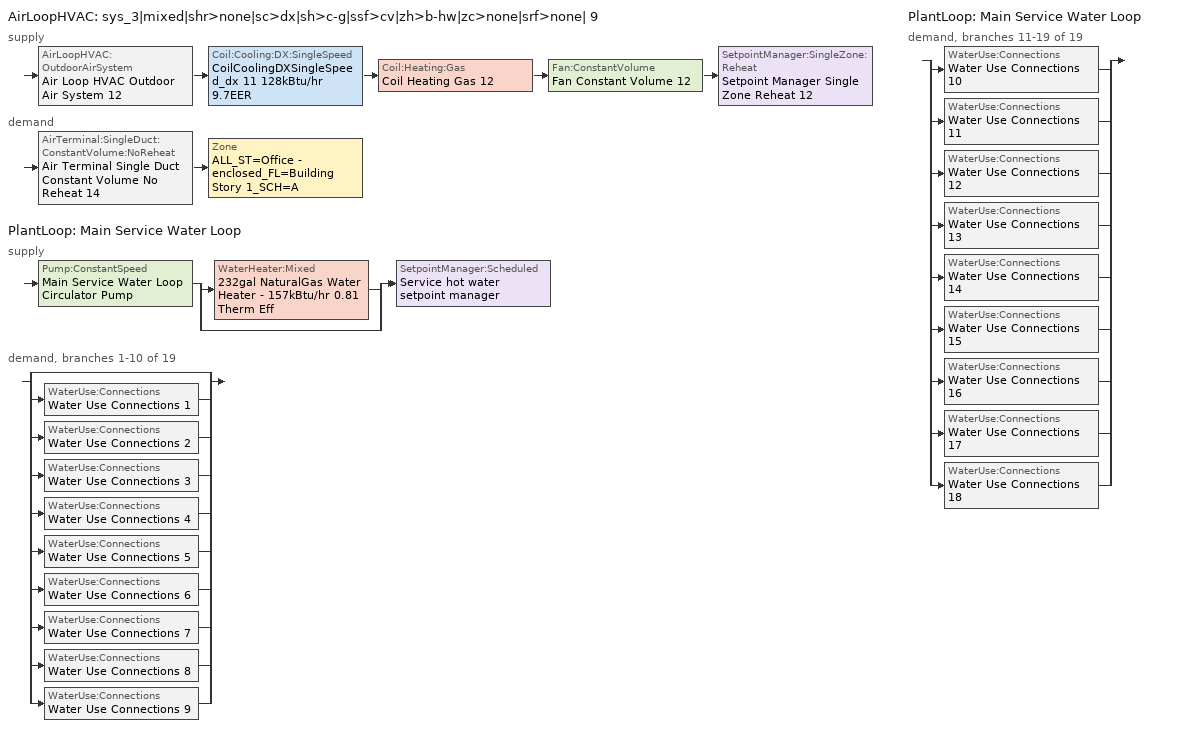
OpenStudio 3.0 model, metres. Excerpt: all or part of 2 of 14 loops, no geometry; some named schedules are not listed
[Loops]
AirLoopHVAC 'sys_3|mixed|shr>none|sc>dx|sh>c-g|ssf>cv|zh>b-hw|zc>none|srf>none| 9'
 supply: AirLoopHVAC:OutdoorAirSystem 'Air Loop HVAC Outdoor Air System 12' > Coil:Cooling:DX:SingleSpeed 'CoilCoolingDXSingleSpeed_dx 11 128kBtu/hr 9.7EER' > Coil:Heating:Gas 'Coil Heating Gas 12' > Fan:ConstantVolume 'Fan Constant Volume 12' > SetpointManager:SingleZone:Reheat 'Setpoint Manager Single Zone Reheat 12'
 demand: AirTerminal:SingleDuct:ConstantVolume:NoReheat 'Air Terminal Single Duct Constant Volume No Reheat 14' > Zone 'ALL_ST=Office - enclosed_FL=Building Story 1_SCH=A'
PlantLoop 'Main Service Water Loop'
 supply: Pump:ConstantSpeed 'Main Service Water Loop Circulator Pump' > split
  | WaterHeater:Mixed '232gal NaturalGas Water Heater - 157kBtu/hr 0.81 Therm Eff'
  | bypass
  join > SetpointManager:Scheduled 'Service hot water setpoint manager'
 demand, branches 1-10 of 19: split
  | bypass
  | WaterUse:Connections 'Water Use Connections 1'
  | WaterUse:Connections 'Water Use Connections 2'
  | WaterUse:Connections 'Water Use Connections 3'
  | WaterUse:Connections 'Water Use Connections 4'
  | WaterUse:Connections 'Water Use Connections 5'
  | WaterUse:Connections 'Water Use Connections 6'
  | WaterUse:Connections 'Water Use Connections 7'
  | WaterUse:Connections 'Water Use Connections 8'
  | WaterUse:Connections 'Water Use Connections 9'
PlantLoop 'Main Service Water Loop'
 demand, branches 11-19 of 19: split
  | WaterUse:Connections 'Water Use Connections 10'
  | WaterUse:Connections 'Water Use Connections 11'
  | WaterUse:Connections 'Water Use Connections 12'
  | WaterUse:Connections 'Water Use Connections 13'
  | WaterUse:Connections 'Water Use Connections 14'
  | WaterUse:Connections 'Water Use Connections 15'
  | WaterUse:Connections 'Water Use Connections 16'
  | WaterUse:Connections 'Water Use Connections 17'
  | WaterUse:Connections 'Water Use Connections 18'
[Sizing:Zone]
ALL_ST=Office - enclosed_FL=Building Story 1_SCH=A: Zone Cooling Design Supply Air Temperature Input Method=SupplyAirTemperature; Zone Cooling Design Supply Air Temperature {C}=13; Zone Cooling Design Supply Air Temperature Difference {deltaC}=11.11; Zone Heating Design Supply Air Temperature Input Method=SupplyAirTemperature; Zone Heating Design Supply Air Temperature {C}=43; Zone Heating Design Supply Air Temperature Difference {deltaC}=11.11; Zone Cooling Design Supply Air Humidity Ratio {kg-H2O/kg-air}=0.0085; Zone Heating Design Supply Air Humidity Ratio {kg-H2O/kg-air}=0.008; Zone Heating Sizing Factor=1.3; Zone Cooling Sizing Factor=1.1; Cooling Design Air Flow Method=DesignDay; Heating Design Air Flow Method=DesignDay; Account for Dedicated Outdoor Air System=No; Dedicated Outdoor Air System Control Strategy=NeutralSupplyAir; Dedicated Outdoor Air Low Setpoint Temperature for Design {C}=autosize; Dedicated Outdoor Air High Setpoint Temperature for Design {C}=autosize
[Zone equipment]
ALL_ST=Office - enclosed_FL=Building Story 1_SCH=A: Air Terminal Single Duct Constant Volume No Reheat 14, Zone HVAC Baseboard Convective Water 14
[PlantLoop]
Main Service Water Loop: Glycol Concentration=0; Maximum Loop Temperature {C}=60; Minimum Loop Temperature {C}=10; Plant Loop Volume {m3}=Autocalculate; Load Distribution Scheme=Optimal
[Sizing:Plant]
Main Service Water Loop: Loop Type=Heating; Design Loop Exit Temperature {C}=60; Loop Design Temperature Difference {deltaC}=5; Sizing Option=NonCoincident; Zone Timesteps in Averaging Window=1; Coincident Sizing Factor Mode=None
[AirLoopHVAC]
sys_3|mixed|shr>none|sc>dx|sh>c-g|ssf>cv|zh>b-hw|zc>none|srf>none| 9: Availability Schedule=sys_3|mixed|shr>none|sc>dx|sh>c-g|ssf>cv|zh>b-hw|zc>none|srf>none| 9 Occ Sch; Design Supply Air Flow Rate {m3/s}=AutoSize
[Sizing:System]
sys_3|mixed|shr>none|sc>dx|sh>c-g|ssf>cv|zh>b-hw|zc>none|srf>none| 9: Type of Load to Size On=Sensible; Design Outdoor Air Flow Rate {m3/s}=Autosize; Central Heating Maximum System Air Flow Ratio=1; Preheat Design Temperature {C}=7; Preheat Design Humidity Ratio {kg-H2O/kg-Air}=0.008; Precool Design Temperature {C}=13; Precool Design Humidity Ratio {kg-H2O/kg-Air}=0.008; Central Cooling Design Supply Air Temperature {C}=13; Central Heating Design Supply Air Temperature {C}=43; Sizing Option=NonCoincident; 100% Outdoor Air in Cooling=No; 100% Outdoor Air in Heating=No; Central Cooling Design Supply Air Humidity Ratio {kg-H2O/kg-Air}=0.0085; Central Heating Design Supply Air Humidity Ratio {kg-H2O/kg-Air}=0.008; Cooling Design Air Flow Method=DesignDay; Cooling Design Air Flow Rate {m3/s}=0; Heating Design Air Flow Method=DesignDay; Heating Design Air Flow Rate {m3/s}=0; System Outdoor Air Method=ZoneSum; Zone Maximum Outdoor Air Fraction=1; Cooling Supply Air Flow Rate Per Floor Area {m3/s-m2}=0.00996765; Cooling Fraction of Autosized Cooling Supply Air Flow Rate=1; Cooling Supply Air Flow Rate Per Unit Cooling Capacity {m3/s-W}=3.94755e-05; Heating Supply Air Flow Rate Per Floor Area {m3/s-m2}=0.00996765; Heating Fraction of Autosized Heating Supply Air Flow Rate=1; Heating Fraction of Autosized Cooling Supply Air Flow Rate=1; Heating Supply Air Flow Rate Per Unit Heating Capacity {m3/s-W}=3.15882e-05; Cooling Design Capacity Method=CoolingDesignCapacity; Cooling Design Capacity {W}=autosize; Cooling Design Capacity Per Floor Area {W/m2}=234.7; Fraction of Autosized Cooling Design Capacity=1; Heating Design Capacity Method=HeatingDesignCapacity; Heating Design Capacity {W}=autosize; Heating Design Capacity Per Floor Area {W/m2}=157; Fraction of Autosized Heating Design Capacity=1; Central Cooling Capacity Control Method=OnOff
[Fan:ConstantVolume]
Fan Constant Volume 12: Availability Schedule=Always On Discrete; Fan Total Efficiency=0.39975; Pressure Rise {Pa}=640; Maximum Flow Rate {m3/s}=AutoSize; Motor Efficiency=0.615
[Coil:Heating:Gas]
Coil Heating Gas 12: Availability Schedule=Always On Discrete; Gas Burner Efficiency=0.924; Nominal Capacity {W}=AutoSize; Parasitic Electric Load {W}=0; Part Load Fraction Correlation Curve=FURNACE-EFFPLR-NECB2011; Parasitic Gas Load {W}=0
[Coil:Cooling:DX:SingleSpeed]
CoilCoolingDXSingleSpeed_dx 11 128kBtu/hr 9.7EER: Availability Schedule=Always On Discrete; Rated Total Cooling Capacity {W}=autosize; Rated Sensible Heat Ratio=autosize; Rated COP {W/W}=3.36599; Rated Air Flow Rate {m3/s}=autosize; Rated Evaporator Fan Power Per Volume Flow Rate {W/(m3/s)}=773.3; Total Cooling Capacity Function of Temperature Curve=DXCOOL-NECB2011-REF-CAPFT; Total Cooling Capacity Function of Flow Fraction Curve=DXCOOL-NECB2011-REF-CAPFFLOW; Energy Input Ratio Function of Temperature Curve=DXCOOL-NECB2011-REF-COOLEIRFT; Energy Input Ratio Function of Flow Fraction Curve=DXCOOL-NECB2011-REF-COOLEIRFFLOW; Part Load Fraction Correlation Curve=DXCOOL-NECB2011-REF-COOLPLFFPLR; Minimum Outdoor Dry-Bulb Temperature for Compressor Operation {C}=-25; Condenser Type=AirCooled; Evaporative Condenser Effectiveness=0; Evaporative Condenser Air Flow Rate {m3/s}=Autosize; Evaporative Condenser Pump Rated Power Consumption {W}=Autosize; Crankcase Heater Capacity {W}=0; Maximum Outdoor Dry-Bulb Temperature for Crankcase Heater Operation {C}=0; Basin Heater Capacity {W/K}=0; Basin Heater Setpoint Temperature {C}=10
[Controller:OutdoorAir]
Controller Outdoor Air 12: Minimum Outdoor Air Flow Rate {m3/s}=autosize; Maximum Outdoor Air Flow Rate {m3/s}=Autosize; Economizer Control Type=DifferentialEnthalpy; Economizer Control Action Type=ModulateFlow; Lockout Type=NoLockout; Minimum Limit Type=FixedMinimum; Minimum Outdoor Air Schedule=sys_3|mixed|shr>none|sc>dx|sh>c-g|ssf>cv|zh>b-hw|zc>none|srf>none| 9 Occ Sch; Controller Mechanical Ventilation=Controller Mechanical Ventilation 12; High Humidity Control=No; Heat Recovery Bypass Control Type=BypassWhenWithinEconomizerLimits
[Controller:MechanicalVentilation]
Controller Mechanical Ventilation 12: Availability Schedule=Always On Discrete; System Outdoor Air Method=ZoneSum
[AirLoopHVAC:OutdoorAirSystem]
Air Loop HVAC Outdoor Air System 12: Controller=Controller Outdoor Air 12
[SetpointManager:SingleZone:Reheat]
Setpoint Manager Single Zone Reheat 12: Minimum Supply Air Temperature {C}=13; Maximum Supply Air Temperature {C}=43; Control Zone=ALL_ST=Office - enclosed_FL=Building Story 1_SCH=A
[AirTerminal:SingleDuct:ConstantVolume:NoReheat]
Air Terminal Single Duct Constant Volume No Reheat 14: Availability Schedule=Always On Discrete; Maximum Air Flow Rate {m3/s}=AutoSize
[SetpointManager:Scheduled]
Service hot water setpoint manager: Control Variable=Temperature; Schedule=Service Water Loop Temp - 140F
[Pump:ConstantSpeed]
Main Service Water Loop Circulator Pump: Rated Flow Rate {m3/s}=autosize; Rated Pump Head {Pa}=159369; Rated Power Consumption {W}=autosize; Motor Efficiency=0.7; Fraction of Motor Inefficiencies to Fluid Stream=0; Pump Control Type=Intermittent; Design Power Sizing Method=PowerPerFlowPerPressure; Design Electric Power per Unit Flow Rate {W/(m3/s)}=348701.1; Design Shaft Power per Unit Flow Rate per Unit Head {W-s/m3-Pa}=1.28205
[WaterHeater:Mixed]
232gal NaturalGas Water Heater - 157kBtu/hr 0.81 Therm Eff: Tank Volume {m3}=0.879828; Setpoint Temperature Schedule=Service Water Loop Temp - 140F; Deadband Temperature Difference {deltaC}=2; Maximum Temperature Limit {C}=60; Heater Control Type=Cycle; Heater Maximum Capacity {W}=45971; Heater Fuel Type=NaturalGas; Heater Thermal Efficiency=0.809553; Part Load Factor Curve=SWH-EFFFPLR-NECB2011; Off Cycle Parasitic Fuel Consumption Rate {W}=88.9511; Off Cycle Parasitic Fuel Type=NaturalGas; Off Cycle Parasitic Heat Fraction to Tank=0.8; On Cycle Parasitic Fuel Consumption Rate {W}=88.9511; On Cycle Parasitic Fuel Type=NaturalGas; On Cycle Parasitic Heat Fraction to Tank=0; Ambient Temperature Indicator=Schedule; Ambient Temperature Schedule=Water Heater Ambient Temp Schedule - 70f; Off Cycle Loss Coefficient to Ambient Temperature {W/K}=11.2926; On Cycle Loss Coefficient to Ambient Temperature {W/K}=11.2926; Use Side Effectiveness=1; Source Side Effectiveness=1; Use Side Design Flow Rate {m3/s}=autosize; Source Side Design Flow Rate {m3/s}=autosize; Indirect Water Heating Recovery Time {hr}=1.5; Source Side Flow Control Mode=IndirectHeatPrimarySetpoint
[WaterUse:Connections]
Name | Water Use Equipment Name 1
Water Use Connections 1 | Cafeteria_zn_1_flr_1 Service Water Use 0.24gal/min
Water Use Connections 2 | Computer_class_zn_1_flr_1 Service Water Use 0.12gal/min
Water Use Connections 3 | Corner_class_1_pod_1_zn_1_flr_1 Service Water Use 0.07gal/min
Water Use Connections 4 | Corner_class_1_pod_2_zn_1_flr_1 Service Water Use 0.07gal/min
Water Use Connections 5 | Corner_class_1_pod_3_zn_1_flr_1 Service Water Use 0.07gal/min
Water Use Connections 6 | Corner_class_2_pod_1_zn_1_flr_1 Service Water Use 0.07gal/min
Water Use Connections 7 | Corner_class_2_pod_2_zn_1_flr_1 Service Water Use 0.07gal/min
Water Use Connections 8 | Corner_class_2_pod_3_zn_1_flr_1 Service Water Use 0.07gal/min
Water Use Connections 9 | Gym_zn_1_flr_1 Service Water Use 0.55gal/min
Water Use Connections 10 | Kitchen_zn_1_flr_1 Service Water Use 0.09gal/min
Water Use Connections 11 | Library_media_center_zn_1_flr_1 Service Water Use 0.15gal/min
Water Use Connections 12 | Mult_class_1_pod_1_zn_1_flr_1 Service Water Use 0.35gal/min
Water Use Connections 13 | Mult_class_1_pod_2_zn_1_flr_1 Service Water Use 0.35gal/min
Water Use Connections 14 | Mult_class_1_pod_3_zn_1_flr_1 Service Water Use 0.35gal/min
Water Use Connections 15 | Mult_class_2_pod_1_zn_1_flr_1 Service Water Use 0.35gal/min
Water Use Connections 16 | Mult_class_2_pod_2_zn_1_flr_1 Service Water Use 0.35gal/min
Water Use Connections 17 | Mult_class_2_pod_3_zn_1_flr_1 Service Water Use 0.23gal/min
Water Use Connections 18 | Offices_zn_1_flr_1 Service Water Use 0.17gal/min
[WaterUse:Equipment:Definition]
Name | Peak Flow Rate {m3/s} | Target Temperature Schedule | Sensible Fraction Schedule | Latent Fraction Schedule
Cafeteria_zn_1_flr_1 Service Water Use Def 0.24gal/min | 1.52835e-05 | Schedule Ruleset 5 | Schedule Ruleset 3 | Schedule Ruleset 4
Computer_class_zn_1_flr_1 Service Water Use Def 0.12gal/min | 7.55588e-06 | Schedule Ruleset 8 | Schedule Ruleset 6 | Schedule Ruleset 7
Corner_class_1_pod_1_zn_1_flr_1 Service Water Use Def 0.07gal/min | 4.61748e-06 | Schedule Ruleset 11 | Schedule Ruleset 9 | Schedule Ruleset 10
Corner_class_1_pod_2_zn_1_flr_1 Service Water Use Def 0.07gal/min | 4.61748e-06 | Schedule Ruleset 14 | Schedule Ruleset 12 | Schedule Ruleset 13
Corner_class_1_pod_3_zn_1_flr_1 Service Water Use Def 0.07gal/min | 4.61748e-06 | Schedule Ruleset 17 | Schedule Ruleset 15 | Schedule Ruleset 16
Corner_class_2_pod_1_zn_1_flr_1 Service Water Use Def 0.07gal/min | 4.61748e-06 | Schedule Ruleset 20 | Schedule Ruleset 18 | Schedule Ruleset 19
Corner_class_2_pod_2_zn_1_flr_1 Service Water Use Def 0.07gal/min | 4.61748e-06 | Schedule Ruleset 23 | Schedule Ruleset 21 | Schedule Ruleset 22
Corner_class_2_pod_3_zn_1_flr_1 Service Water Use Def 0.07gal/min | 4.61748e-06 | Schedule Ruleset 26 | Schedule Ruleset 24 | Schedule Ruleset 25
Gym_zn_1_flr_1 Service Water Use Def 0.55gal/min | 3.45301e-05 | Schedule Ruleset 29 | Schedule Ruleset 27 | Schedule Ruleset 28
Kitchen_zn_1_flr_1 Service Water Use Def 0.09gal/min | 5.4179e-06 | Schedule Ruleset 32 | Schedule Ruleset 30 | Schedule Ruleset 31
Library_media_center_zn_1_flr_1 Service Water Use Def 0.15gal/min | 9.65851e-06 | Schedule Ruleset 35 | Schedule Ruleset 33 | Schedule Ruleset 34
Mult_class_1_pod_1_zn_1_flr_1 Service Water Use Def 0.35gal/min | 2.22479e-05 | Schedule Ruleset 38 | Schedule Ruleset 36 | Schedule Ruleset 37
Mult_class_1_pod_2_zn_1_flr_1 Service Water Use Def 0.35gal/min | 2.22479e-05 | Schedule Ruleset 41 | Schedule Ruleset 39 | Schedule Ruleset 40
Mult_class_1_pod_3_zn_1_flr_1 Service Water Use Def 0.35gal/min | 2.22479e-05 | Schedule Ruleset 44 | Schedule Ruleset 42 | Schedule Ruleset 43
Mult_class_2_pod_1_zn_1_flr_1 Service Water Use Def 0.35gal/min | 2.22479e-05 | Schedule Ruleset 47 | Schedule Ruleset 45 | Schedule Ruleset 46
Mult_class_2_pod_2_zn_1_flr_1 Service Water Use Def 0.35gal/min | 2.22479e-05 | Schedule Ruleset 50 | Schedule Ruleset 48 | Schedule Ruleset 49
Mult_class_2_pod_3_zn_1_flr_1 Service Water Use Def 0.23gal/min | 1.4692e-05 | Schedule Ruleset 53 | Schedule Ruleset 51 | Schedule Ruleset 52
Offices_zn_1_flr_1 Service Water Use Def 0.17gal/min | 1.06752e-05 | Schedule Ruleset 56 | Schedule Ruleset 54 | Schedule Ruleset 55
[WaterUse:Equipment]
Name | Water Use Equipment Definition | Space | Flow Rate Fraction Schedule
Cafeteria_zn_1_flr_1 Service Water Use 0.24gal/min | Cafeteria_zn_1_flr_1 Service Water Use Def 0.24gal/min | Cafeteria_ZN_1_FLR_1 | NECB-C-Service Water Heating
Computer_class_zn_1_flr_1 Service Water Use 0.12gal/min | Computer_class_zn_1_flr_1 Service Water Use Def 0.12gal/min | Computer_Class_ZN_1_FLR_1 | NECB-D-Service Water Heating
Corner_class_1_pod_1_zn_1_flr_1 Service Water Use 0.07gal/min | Corner_class_1_pod_1_zn_1_flr_1 Service Water Use Def 0.07gal/min | Corner_Class_1_Pod_1_ZN_1_FLR_1 | NECB-D-Service Water Heating
Corner_class_1_pod_2_zn_1_flr_1 Service Water Use 0.07gal/min | Corner_class_1_pod_2_zn_1_flr_1 Service Water Use Def 0.07gal/min | Corner_Class_1_Pod_2_ZN_1_FLR_1 | NECB-D-Service Water Heating
Corner_class_1_pod_3_zn_1_flr_1 Service Water Use 0.07gal/min | Corner_class_1_pod_3_zn_1_flr_1 Service Water Use Def 0.07gal/min | Corner_Class_1_Pod_3_ZN_1_FLR_1 | NECB-D-Service Water Heating
Corner_class_2_pod_1_zn_1_flr_1 Service Water Use 0.07gal/min | Corner_class_2_pod_1_zn_1_flr_1 Service Water Use Def 0.07gal/min | Corner_Class_2_Pod_1_ZN_1_FLR_1 | NECB-D-Service Water Heating
Corner_class_2_pod_2_zn_1_flr_1 Service Water Use 0.07gal/min | Corner_class_2_pod_2_zn_1_flr_1 Service Water Use Def 0.07gal/min | Corner_Class_2_Pod_2_ZN_1_FLR_1 | NECB-D-Service Water Heating
Corner_class_2_pod_3_zn_1_flr_1 Service Water Use 0.07gal/min | Corner_class_2_pod_3_zn_1_flr_1 Service Water Use Def 0.07gal/min | Corner_Class_2_Pod_3_ZN_1_FLR_1 | NECB-D-Service Water Heating
Gym_zn_1_flr_1 Service Water Use 0.55gal/min | Gym_zn_1_flr_1 Service Water Use Def 0.55gal/min | Gym_ZN_1_FLR_1 | NECB-B-Service Water Heating
Kitchen_zn_1_flr_1 Service Water Use 0.09gal/min | Kitchen_zn_1_flr_1 Service Water Use Def 0.09gal/min | Kitchen_ZN_1_FLR_1 | NECB-B-Service Water Heating
Library_media_center_zn_1_flr_1 Service Water Use 0.15gal/min | Library_media_center_zn_1_flr_1 Service Water Use Def 0.15gal/min | Library_Media_Center_ZN_1_FLR_1 | NECB-C-Service Water Heating
Mult_class_1_pod_1_zn_1_flr_1 Service Water Use 0.35gal/min | Mult_class_1_pod_1_zn_1_flr_1 Service Water Use Def 0.35gal/min | Mult_Class_1_Pod_1_ZN_1_FLR_1 | NECB-D-Service Water Heating
Mult_class_1_pod_2_zn_1_flr_1 Service Water Use 0.35gal/min | Mult_class_1_pod_2_zn_1_flr_1 Service Water Use Def 0.35gal/min | Mult_Class_1_Pod_2_ZN_1_FLR_1 | NECB-D-Service Water Heating
Mult_class_1_pod_3_zn_1_flr_1 Service Water Use 0.35gal/min | Mult_class_1_pod_3_zn_1_flr_1 Service Water Use Def 0.35gal/min | Mult_Class_1_Pod_3_ZN_1_FLR_1 | NECB-D-Service Water Heating
Mult_class_2_pod_1_zn_1_flr_1 Service Water Use 0.35gal/min | Mult_class_2_pod_1_zn_1_flr_1 Service Water Use Def 0.35gal/min | Mult_Class_2_Pod_1_ZN_1_FLR_1 | NECB-D-Service Water Heating
Mult_class_2_pod_2_zn_1_flr_1 Service Water Use 0.35gal/min | Mult_class_2_pod_2_zn_1_flr_1 Service Water Use Def 0.35gal/min | Mult_Class_2_Pod_2_ZN_1_FLR_1 | NECB-D-Service Water Heating
Mult_class_2_pod_3_zn_1_flr_1 Service Water Use 0.23gal/min | Mult_class_2_pod_3_zn_1_flr_1 Service Water Use Def 0.23gal/min | Mult_Class_2_Pod_3_ZN_1_FLR_1 | NECB-D-Service Water Heating
Offices_zn_1_flr_1 Service Water Use 0.17gal/min | Offices_zn_1_flr_1 Service Water Use Def 0.17gal/min | Offices_ZN_1_FLR_1 | NECB-A-Service Water Heating
[Schedule:Constant]
Always On Discrete: Value=1
[Schedule:Ruleset]
Service Water Loop Temp - 140F: Default Day Schedule=Service Water Loop Temp - 140F Default
Water Heater Ambient Temp Schedule - 70f: Default Day Schedule=Water Heater Ambient Temp Schedule - 70f Default
Schedule Ruleset 3: Default Day Schedule=Schedule Day 5
Schedule Ruleset 4: Default Day Schedule=Schedule Day 6
Schedule Ruleset 5: Default Day Schedule=Schedule Day 7
NECB-C-Service Water Heating: Default Day Schedule=NECB-C-Service Water Heating Default
Schedule Ruleset 6: Default Day Schedule=Schedule Day 8
Schedule Ruleset 7: Default Day Schedule=Schedule Day 9
Schedule Ruleset 8: Default Day Schedule=Schedule Day 10
NECB-D-Service Water Heating: Default Day Schedule=NECB-D-Service Water Heating Default
Schedule Ruleset 9: Default Day Schedule=Schedule Day 11
Schedule Ruleset 10: Default Day Schedule=Schedule Day 12
Schedule Ruleset 11: Default Day Schedule=Schedule Day 13
Schedule Ruleset 12: Default Day Schedule=Schedule Day 14
Schedule Ruleset 13: Default Day Schedule=Schedule Day 15
Schedule Ruleset 14: Default Day Schedule=Schedule Day 16
NECB-B-Service Water Heating: Default Day Schedule=NECB-B-Service Water Heating Default
NECB-A-Service Water Heating: Default Day Schedule=NECB-A-Service Water Heating Default
sys_3|mixed|shr>none|sc>dx|sh>c-g|ssf>cv|zh>b-hw|zc>none|srf>none| 9 Occ Sch: Default Day Schedule=sys_3|mixed|shr>none|sc>dx|sh>c-g|ssf>cv|zh>b-hw|zc>none|srf>none| 9 Occ Sch Default; Summer Design Day Schedule=sys_3|mixed|shr>none|sc>dx|sh>c-g|ssf>cv|zh>b-hw|zc>none|srf>none| 9 Occ Sch Summer Design Day; Winter Design Day Schedule=sys_3|mixed|shr>none|sc>dx|sh>c-g|ssf>cv|zh>b-hw|zc>none|srf>none| 9 Occ Sch Winter Design Day
[Schedule:Day]
Service Water Loop Temp - 140F Default: 24, 0, 60
Water Heater Ambient Temp Schedule - 70f Default: 24, 0, 21.1111
NECB-C-Service Water Heating Default: 8, 0, 0.05, 9, 0, 0.1, 10, 0, 0.2, 11, 0, 0.3, 12, 0, 0.4, 16, 0, 0.8, 17, 0, 0.6, 18, 0, 0.4, 19, 0, 0.3, 21, 0, 0.2, 24, 0, 0.05
NECB-D-Service Water Heating Default: 8, 0, 0.05, 10, 0, 0.5, 16, 0, 0.9, 17, 0, 0.7, 18, 0, 0.3, 21, 0, 0.5, 22, 0, 0.3, 24, 0, 0.05
sys_3|mixed|shr>none|sc>dx|sh>c-g|ssf>cv|zh>b-hw|zc>none|srf>none| 9 Occ Sch Default: 8, 0, 0, 19, 0, 1, 24, 0, 0
sys_3|mixed|shr>none|sc>dx|sh>c-g|ssf>cv|zh>b-hw|zc>none|srf>none| 9 Occ Sch Winter Design Day; sys_3|mixed|shr>none|sc>dx|sh>c-g|ssf>cv|zh>b-hw|zc>none|srf>none| 9 Occ Sch Summer Design Day: 24, 0, 1
[Schedule:Rule] Date Specification Type=DateRange; Start Month=1; Start Day=1; End Month=12; End Day=31
Name | Schedule Ruleset | Rule Order | Day Schedule | Apply Monday | Apply Tuesday | Apply Wednesday | Apply Thursday | Apply Friday | Apply Saturday | Apply Sunday
Schedule Rule 62 | NECB-C-Service Water Heating | 2 | NECB-C-Service Water Heating Default|Wkdy Day | Yes | Yes | Yes | Yes | Yes
Schedule Rule 63 | NECB-C-Service Water Heating | 1 | NECB-C-Service Water Heating Sat Day |  |  |  |  |  | Yes
Schedule Rule 64 | NECB-C-Service Water Heating | 0 | NECB-C-Service Water Heating Sun|Hol Day |  |  |  |  |  |  | Yes
Schedule Rule 65 | NECB-D-Service Water Heating | 2 | NECB-D-Service Water Heating Default|Wkdy Day | Yes | Yes | Yes | Yes | Yes
Schedule Rule 66 | NECB-D-Service Water Heating | 1 | NECB-D-Service Water Heating Sat Day |  |  |  |  |  | Yes
Schedule Rule 67 | NECB-D-Service Water Heating | 0 | NECB-D-Service Water Heating Sun|Hol Day |  |  |  |  |  |  | Yes
sys_3|mixed|shr>none|sc>dx|sh>c-g|ssf>cv|zh>b-hw|zc>none|srf>none| 9 Occ Sch Sunday Rule | sys_3|mixed|shr>none|sc>dx|sh>c-g|ssf>cv|zh>b-hw|zc>none|srf>none| 9 Occ Sch | 0 | sys_3|mixed|shr>none|sc>dx|sh>c-g|ssf>cv|zh>b-hw|zc>none|srf>none| 9 Occ Sch Sunday |  |  |  |  |  | Yes | Yes
[Curve:Biquadratic] Minimum Value of x=13; Maximum Value of x=24; Minimum Value of y=24; Maximum Value of y=46
Name | Coefficient1 Constant | Coefficient2 x | Coefficient3 x**2 | Coefficient4 y | Coefficient5 y**2 | Coefficient6 x*y
DXCOOL-NECB2011-REF-CAPFT | 0.867905 | 0.0142459 | 0.00055436 | -0.0075575 | 3.3e-05 | -0.0001918
DXCOOL-NECB2011-REF-COOLEIRFT | 0.114171 | 0.0281822 | -0.0004199 | 0.0214108 | 0.000161028 | -0.000679104
[Curve:Quadratic] Minimum Value of x=0.5; Maximum Value of x=1.5
Name | Coefficient1 Constant | Coefficient2 x | Coefficient3 x**2
DXCOOL-NECB2011-REF-CAPFFLOW | 0.8 | 0.2 | 0
DXCOOL-NECB2011-REF-COOLEIRFFLOW | 1.1552 | -0.1808 | 0.0256
[Curve:Cubic] Maximum Value of x=1
Name | Coefficient1 Constant | Coefficient2 x | Coefficient3 x**2 | Coefficient4 x**3 | Minimum Value of x
DXCOOL-NECB2011-REF-COOLPLFFPLR | 0.0277 | 4.9151 | -8.184 | 4.2702 | 0.7
SWH-EFFFPLR-NECB2011 | 0.7576 | 1.0071 | -1.4443 | 0.6844 | 0
FURNACE-EFFPLR-NECB2011 | 0.722 | 0.8211 | -1.0396 | 0.5 | 0
